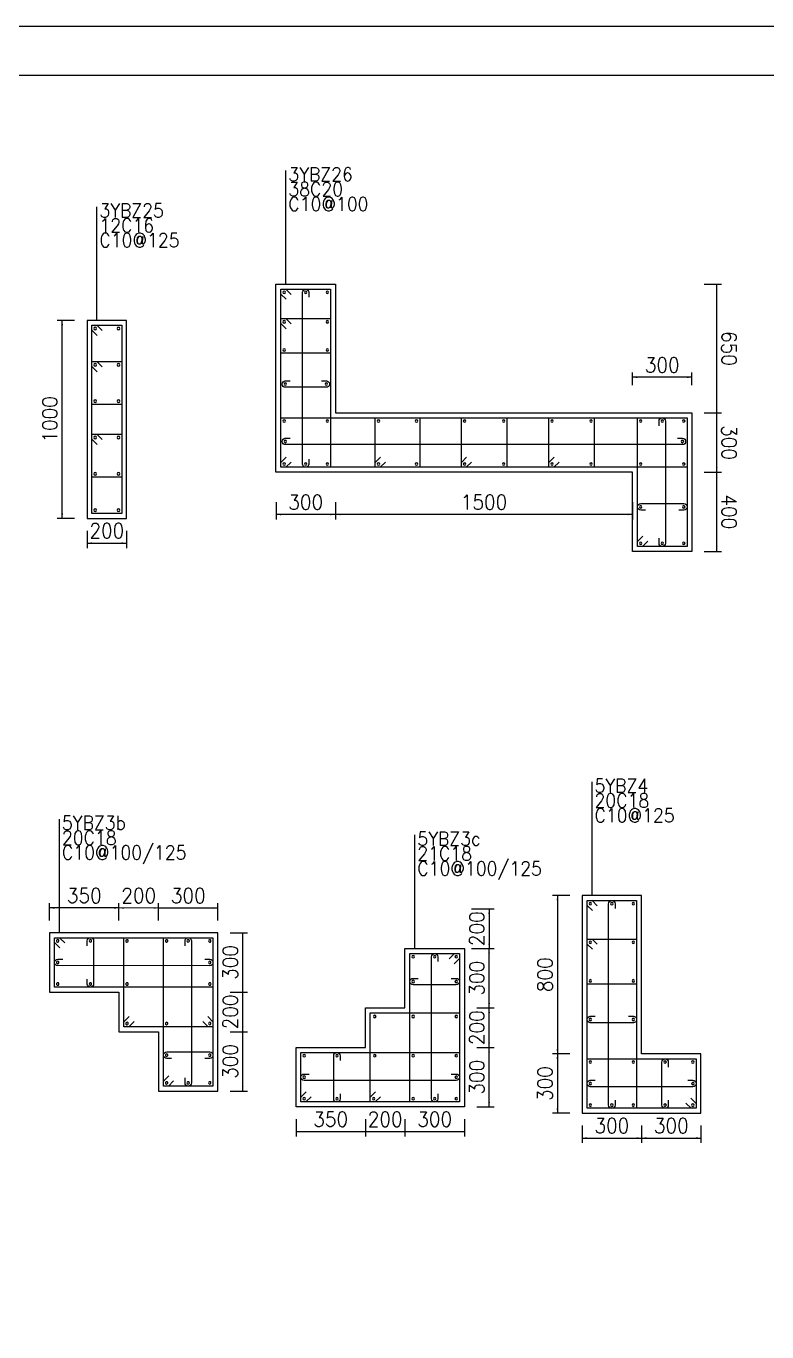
# Model space of a CAD drawing. Extents: x 292423 to 377252, y 106557 to 361882.
# Drawn here: x 331154 to 346112, y 204882 to 231265 of the extents above; entities that cross this region are included whole.
import ezdxf
from ezdxf.enums import TextEntityAlignment as Align

# ---------------------------------------------------------------- set-up
doc = ezdxf.new("R2010")
doc.units = 0
doc.header["$LTSCALE"] = 1000
for name, color, linetype in [('1508', 2, 'Continuous'), ('tk', 7, 'Continuous'), ('Y阴影', 254, 'Continuous')]:
    doc.layers.add(name, color=color, linetype=linetype)
for name, color, linetype, lineweight in [('REIN', 6, 'Continuous', 18), ('Z-柱大样外框', 7, 'ByLayer', 18), ('Z-详图标注', 3, 'Continuous', 18)]:
    doc.layers.add(name, color=color, linetype=linetype, lineweight=lineweight)
doc.styles.get("Standard").update_dxf_attribs({"font": 'standard'})
doc.dimstyles.get("Standard").update_dxf_attribs({"dimtxt": 300, "dimasz": 100, "dimexe": 100, "dimexo": 250, "dimgap": 100, "dimtad": 0, "dimtoh": 1, "dimdec": 0, "dimlfac": 0.25, "dimdsep": 46, "dimcen": 0.09, "dimclrt": 7, "dimadec": 0, "dimazin": 0, "dimtfac": 1, "dimtdec": 4, "dimtofl": 0, "dimtmove": 0, "dimatfit": 3, "dimfxl": 1, "dimtolj": 1, "dimtzin": 0, "dimarcsym": 0})

# ---------------------------------------------------------------- blocks, each defined once
blk = doc.blocks.new('*D639')
at = {"layer": 'Z-详图标注', "color": 0, "linetype": 'ByBlock', "lineweight": -2}
for p, q in [((342132, 213699), (341782, 213699)), ((341882, 213699), (341882, 210499)), ((342132, 210499), (341782, 210499))]:
    blk.add_line(p, q, dxfattribs=at)
for points in [[(341882, 213699), (341899, 213599), (341865, 213599)], [(341882, 210499), (341865, 210599), (341899, 210599)]]:
    blk.add_solid(points, dxfattribs=at)
at = {"layer": 'Z-详图标注', "color": 7, "linetype": 'Continuous', "lineweight": -2, "insert": (341632, 212099), "char_height": 300, "width": 566.67, "attachment_point": 5, "rotation": 90}
blk.add_mtext('800', dxfattribs=at)
blk = doc.blocks.new('*D698')
at = {"layer": 'Z-详图标注', "color": 0, "linetype": 'ByBlock', "lineweight": -2}
for p, q in [((342132, 210499), (341782, 210499)), ((341882, 210499), (341882, 209299)), ((342132, 209299), (341782, 209299))]:
    blk.add_line(p, q, dxfattribs=at)
for points in [[(341882, 210499), (341899, 210399), (341865, 210399)], [(341882, 209299), (341865, 209399), (341899, 209399)]]:
    blk.add_solid(points, dxfattribs=at)
at = {"layer": 'Z-详图标注', "color": 7, "linetype": 'Continuous', "lineweight": -2, "insert": (341632, 209899), "char_height": 300, "width": 566.67, "attachment_point": 5, "rotation": 90}
blk.add_mtext('300', dxfattribs=at)
blk = doc.blocks.new('*D303')
at = {"layer": 'Z-详图标注', "color": 0, "linetype": 'ByBlock', "lineweight": -2}
for p, q in [((342382, 209049), (342382, 208699)), ((343582, 209049), (343582, 208699)), ((342382, 208799), (343582, 208799))]:
    blk.add_line(p, q, dxfattribs=at)
for points in [[(342382, 208799), (342482, 208816), (342482, 208782)], [(343582, 208799), (343482, 208782), (343482, 208816)]]:
    blk.add_solid(points, dxfattribs=at)
at = {"layer": 'Z-详图标注', "color": 7, "linetype": 'Continuous', "lineweight": -2, "insert": (342982, 209049), "char_height": 300, "width": 566.67, "attachment_point": 5}
blk.add_mtext('300', dxfattribs=at)
blk = doc.blocks.new('*D794')
at = {"layer": 'Z-详图标注', "color": 0, "linetype": 'ByBlock', "lineweight": -2}
for p, q in [((343582, 209049), (343582, 208699)), ((344782, 209049), (344782, 208699)), ((343582, 208799), (344782, 208799))]:
    blk.add_line(p, q, dxfattribs=at)
for points in [[(343582, 208799), (343682, 208816), (343682, 208782)], [(344782, 208799), (344682, 208782), (344682, 208816)]]:
    blk.add_solid(points, dxfattribs=at)
at = {"layer": 'Z-详图标注', "color": 7, "linetype": 'Continuous', "lineweight": -2, "insert": (344182, 209049), "char_height": 300, "width": 566.67, "attachment_point": 5}
blk.add_mtext('300', dxfattribs=at)
blk = doc.blocks.new('*D523')
at = {"layer": 'Z-详图标注', "color": 0, "linetype": 'ByBlock', "lineweight": -2}
for p, q in [((335277, 210947), (335627, 210947)), ((335527, 209747), (335527, 210947)), ((335277, 209747), (335627, 209747))]:
    blk.add_line(p, q, dxfattribs=at)
for points in [[(335527, 210947), (335544, 210847), (335511, 210847)], [(335527, 209747), (335511, 209847), (335544, 209847)]]:
    blk.add_solid(points, dxfattribs=at)
at = {"layer": 'Z-详图标注', "color": 7, "linetype": 'Continuous', "lineweight": -2, "insert": (335277, 210347), "char_height": 300, "width": 566.67, "attachment_point": 5, "rotation": 90}
blk.add_mtext('300', dxfattribs=at)
blk = doc.blocks.new('*D141')
at = {"layer": 'Z-详图标注', "color": 0, "linetype": 'ByBlock', "lineweight": -2}
for p, q in [((335277, 211746), (335627, 211746)), ((335527, 210947), (335527, 211746)), ((335277, 210947), (335627, 210947))]:
    blk.add_line(p, q, dxfattribs=at)
for points in [[(335527, 211746), (335544, 211646), (335511, 211646)], [(335527, 210947), (335511, 211047), (335544, 211047)]]:
    blk.add_solid(points, dxfattribs=at)
at = {"layer": 'Z-详图标注', "color": 7, "linetype": 'Continuous', "lineweight": -2, "insert": (335277, 211347), "char_height": 300, "width": 566.67, "attachment_point": 5, "rotation": 90}
blk.add_mtext('200', dxfattribs=at)
blk = doc.blocks.new('*D136')
at = {"layer": 'Z-详图标注', "color": 0, "linetype": 'ByBlock', "lineweight": -2}
for p, q in [((335277, 212946), (335627, 212946)), ((335527, 211746), (335527, 212946)), ((335277, 211746), (335627, 211746))]:
    blk.add_line(p, q, dxfattribs=at)
for points in [[(335527, 212946), (335544, 212846), (335511, 212846)], [(335527, 211746), (335511, 211846), (335544, 211846)]]:
    blk.add_solid(points, dxfattribs=at)
at = {"layer": 'Z-详图标注', "color": 7, "linetype": 'Continuous', "lineweight": -2, "insert": (335277, 212346), "char_height": 300, "width": 566.67, "attachment_point": 5, "rotation": 90}
blk.add_mtext('300', dxfattribs=at)
blk = doc.blocks.new('*D630')
at = {"layer": 'Z-详图标注', "color": 0, "linetype": 'ByBlock', "lineweight": -2}
for p, q in [((333827, 213196), (333828, 213546)), ((335028, 213446), (333828, 213446)), ((335027, 213196), (335028, 213546))]:
    blk.add_line(p, q, dxfattribs=at)
for points in [[(333828, 213446), (333928, 213463), (333928, 213430)], [(335028, 213446), (334928, 213429), (334928, 213463)]]:
    blk.add_solid(points, dxfattribs=at)
at = {"layer": 'Z-详图标注', "color": 7, "linetype": 'Continuous', "lineweight": -2, "insert": (334428, 213696), "char_height": 300, "width": 566.67, "attachment_point": 5, "rotation": 359.9803}
blk.add_mtext('300', dxfattribs=at)
blk = doc.blocks.new('*D238')
at = {"layer": 'Z-详图标注', "color": 0, "linetype": 'ByBlock', "lineweight": -2}
for p, q in [((333027, 213197), (333028, 213547)), ((333828, 213446), (333028, 213447)), ((333827, 213196), (333828, 213546))]:
    blk.add_line(p, q, dxfattribs=at)
for points in [[(333028, 213447), (333128, 213463), (333128, 213430)], [(333828, 213446), (333728, 213430), (333728, 213463)]]:
    blk.add_solid(points, dxfattribs=at)
at = {"layer": 'Z-详图标注', "color": 7, "linetype": 'Continuous', "lineweight": -2, "insert": (333428, 213697), "char_height": 300, "width": 566.67, "attachment_point": 5, "rotation": 359.9803}
blk.add_mtext('200', dxfattribs=at)
blk = doc.blocks.new('*D293')
at = {"layer": 'Z-详图标注', "color": 0, "linetype": 'ByBlock', "lineweight": -2}
for p, q in [((331627, 213197), (331628, 213547)), ((333028, 213447), (331628, 213447)), ((333027, 213197), (333028, 213547))]:
    blk.add_line(p, q, dxfattribs=at)
for points in [[(331628, 213447), (331728, 213464), (331728, 213431)], [(333028, 213447), (332928, 213430), (332928, 213463)]]:
    blk.add_solid(points, dxfattribs=at)
at = {"layer": 'Z-详图标注', "color": 7, "linetype": 'Continuous', "lineweight": -2, "insert": (332328, 213697), "char_height": 300, "width": 566.67, "attachment_point": 5, "rotation": 359.9803}
blk.add_mtext('350', dxfattribs=at)
blk = doc.blocks.new('*D106')
at = {"layer": 'Z-详图标注', "color": 0, "linetype": 'ByBlock', "lineweight": -2}
for p, q in [((336604, 209178), (336604, 208828)), ((338004, 209178), (338004, 208828)), ((336604, 208928), (338004, 208928))]:
    blk.add_line(p, q, dxfattribs=at)
for points in [[(336604, 208928), (336704, 208944), (336704, 208911)], [(338004, 208928), (337904, 208911), (337904, 208944)]]:
    blk.add_solid(points, dxfattribs=at)
at = {"layer": 'Z-详图标注', "color": 7, "linetype": 'Continuous', "lineweight": -2, "insert": (337304, 209178), "char_height": 300, "width": 566.67, "attachment_point": 5}
blk.add_mtext('350', dxfattribs=at)
blk = doc.blocks.new('*D796')
at = {"layer": 'Z-详图标注', "color": 0, "linetype": 'ByBlock', "lineweight": -2}
for p, q in [((338804, 209178), (338804, 208828)), ((340004, 209178), (340004, 208828)), ((338804, 208928), (340004, 208928))]:
    blk.add_line(p, q, dxfattribs=at)
for points in [[(338804, 208928), (338904, 208944), (338904, 208911)], [(340004, 208928), (339904, 208911), (339904, 208944)]]:
    blk.add_solid(points, dxfattribs=at)
at = {"layer": 'Z-详图标注', "color": 7, "linetype": 'Continuous', "lineweight": -2, "insert": (339404, 209178), "char_height": 300, "width": 566.67, "attachment_point": 5}
blk.add_mtext('300', dxfattribs=at)
blk = doc.blocks.new('*D423')
at = {"layer": 'Z-详图标注', "color": 0, "linetype": 'ByBlock', "lineweight": -2}
for p, q in [((340254, 210628), (340604, 210628)), ((340504, 209428), (340504, 210628)), ((340254, 209428), (340604, 209428))]:
    blk.add_line(p, q, dxfattribs=at)
for points in [[(340504, 210628), (340521, 210528), (340487, 210528)], [(340504, 209428), (340487, 209528), (340521, 209528)]]:
    blk.add_solid(points, dxfattribs=at)
at = {"layer": 'Z-详图标注', "color": 7, "linetype": 'Continuous', "lineweight": -2, "insert": (340254, 210028), "char_height": 300, "width": 566.67, "attachment_point": 5, "rotation": 90}
blk.add_mtext('300', dxfattribs=at)
blk = doc.blocks.new('*D22')
at = {"layer": 'Z-详图标注', "color": 0, "linetype": 'ByBlock', "lineweight": -2}
for p, q in [((340254, 211428), (340604, 211428)), ((340504, 210628), (340504, 211428)), ((340254, 210628), (340604, 210628))]:
    blk.add_line(p, q, dxfattribs=at)
for points in [[(340504, 211428), (340521, 211328), (340487, 211328)], [(340504, 210628), (340487, 210728), (340521, 210728)]]:
    blk.add_solid(points, dxfattribs=at)
at = {"layer": 'Z-详图标注', "color": 7, "linetype": 'Continuous', "lineweight": -2, "insert": (340254, 211028), "char_height": 300, "width": 566.67, "attachment_point": 5, "rotation": 90}
blk.add_mtext('200', dxfattribs=at)
blk = doc.blocks.new('*D80')
at = {"layer": 'Z-详图标注', "color": 0, "linetype": 'ByBlock', "lineweight": -2}
for p, q in [((340147, 213428), (340604, 213428)), ((340504, 213428), (340504, 212628)), ((340147, 212628), (340604, 212628))]:
    blk.add_line(p, q, dxfattribs=at)
for points in [[(340504, 213428), (340521, 213328), (340487, 213328)], [(340504, 212628), (340487, 212728), (340521, 212728)]]:
    blk.add_solid(points, dxfattribs=at)
at = {"layer": 'Z-详图标注', "color": 7, "linetype": 'Continuous', "lineweight": -2, "insert": (340254, 213028), "char_height": 300, "width": 566.67, "attachment_point": 5, "rotation": 90}
blk.add_mtext('200', dxfattribs=at)
blk = doc.blocks.new('A1tk')
at = {"layer": 'tk', "color": 5}
blk.add_lwpolyline([(0, 0), (0, 59400), (84100, 59400), (84100, 0)], close=True, dxfattribs=at)
at = {"layer": 'tk'}
blk.add_lwpolyline([(2500, 1000), (83100, 1000), (83100, 58400), (2500, 58400)], close=True, dxfattribs=at)
blk = doc.blocks.new('*D711')
at = {"layer": 'Z-详图标注', "color": 0, "linetype": 'ByBlock', "lineweight": -2}
for p, q in [((332384, 221070), (332384, 220720)), ((333184, 221070), (333184, 220720)), ((332384, 220820), (333184, 220820))]:
    blk.add_line(p, q, dxfattribs=at)
for points in [[(332384, 220820), (332484, 220836), (332484, 220803)], [(333184, 220820), (333084, 220803), (333084, 220836)]]:
    blk.add_solid(points, dxfattribs=at)
at = {"layer": 'Z-详图标注', "color": 7, "linetype": 'Continuous', "lineweight": -2, "insert": (332784, 221070), "char_height": 300, "width": 566.67, "attachment_point": 5}
blk.add_mtext('200', dxfattribs=at)
blk = doc.blocks.new('*D334')
at = {"layer": 'Z-详图标注', "color": 0, "linetype": 'ByBlock', "lineweight": -2}
for p, q in [((332134, 225320), (331784, 225320)), ((331884, 221320), (331884, 225320)), ((332134, 221320), (331784, 221320))]:
    blk.add_line(p, q, dxfattribs=at)
for points in [[(331884, 225320), (331900, 225220), (331867, 225220)], [(331884, 221320), (331867, 221420), (331900, 221420)]]:
    blk.add_solid(points, dxfattribs=at)
at = {"layer": 'Z-详图标注', "color": 7, "linetype": 'Continuous', "lineweight": -2, "insert": (331634, 223320), "char_height": 300, "width": 690, "attachment_point": 5, "rotation": 90}
blk.add_mtext('1000', dxfattribs=at)
blk = doc.blocks.new('*D27')
at = {"layer": 'Z-详图标注', "color": 0, "linetype": 'ByBlock', "lineweight": -2}
for p, q in [((343399, 224009), (343399, 224269)), ((344599, 224009), (344599, 224269)), ((344599, 224169), (343399, 224169))]:
    blk.add_line(p, q, dxfattribs=at)
for points in [[(343399, 224169), (343499, 224186), (343499, 224153)], [(344599, 224169), (344499, 224153), (344499, 224186)]]:
    blk.add_solid(points, dxfattribs=at)
at = {"layer": 'Z-详图标注', "color": 7, "linetype": 'Continuous', "lineweight": -2, "insert": (343999, 224419), "char_height": 300, "width": 566.67, "attachment_point": 5, "rotation": 0.0005}
blk.add_mtext('300', dxfattribs=at)
blk = doc.blocks.new('*D92')
at = {"layer": 'Z-详图标注', "color": 0, "linetype": 'ByBlock', "lineweight": -2}
for p, q in [((337400, 221648), (337400, 221298)), ((343399, 221648), (343399, 221298)), ((343399, 221398), (337400, 221398))]:
    blk.add_line(p, q, dxfattribs=at)
for points in [[(337400, 221398), (337500, 221415), (337500, 221381)], [(343399, 221398), (343299, 221381), (343299, 221415)]]:
    blk.add_solid(points, dxfattribs=at)
at = {"layer": 'Z-详图标注', "color": 7, "linetype": 'Continuous', "lineweight": -2, "insert": (340400, 221648), "char_height": 300, "width": 690, "attachment_point": 5, "rotation": 0.0005}
blk.add_mtext('1500', dxfattribs=at)
blk = doc.blocks.new('*D579')
at = {"layer": 'Z-详图标注', "color": 0, "linetype": 'ByBlock', "lineweight": -2}
for p, q in [((336200, 221648), (336200, 221298)), ((337400, 221648), (337400, 221298)), ((337400, 221398), (336200, 221398))]:
    blk.add_line(p, q, dxfattribs=at)
for points in [[(336200, 221398), (336300, 221415), (336300, 221381)], [(337400, 221398), (337300, 221381), (337300, 221415)]]:
    blk.add_solid(points, dxfattribs=at)
at = {"layer": 'Z-详图标注', "color": 7, "linetype": 'Continuous', "lineweight": -2, "insert": (336800, 221648), "char_height": 300, "width": 566.67, "attachment_point": 5, "rotation": 0.0005}
blk.add_mtext('300', dxfattribs=at)
blk = doc.blocks.new('*D198')
at = {"layer": 'Z-详图标注', "color": 0, "linetype": 'ByBlock', "lineweight": -2}
for p, q in [((344849, 222251), (345199, 222251)), ((345099, 220651), (345099, 222251)), ((344849, 220651), (345199, 220651))]:
    blk.add_line(p, q, dxfattribs=at)
for points in [[(345099, 222251), (345116, 222151), (345083, 222151)], [(345099, 220651), (345083, 220751), (345116, 220751)]]:
    blk.add_solid(points, dxfattribs=at)
at = {"layer": 'Z-详图标注', "color": 7, "linetype": 'Continuous', "lineweight": -2, "insert": (345349, 221451), "char_height": 300, "width": 576.67, "attachment_point": 5, "rotation": 270.0006}
blk.add_mtext('400', dxfattribs=at)
blk = doc.blocks.new('*D678')
at = {"layer": 'Z-详图标注', "color": 0, "linetype": 'ByBlock', "lineweight": -2}
for p, q in [((344849, 223451), (345199, 223451)), ((345099, 222251), (345099, 223451)), ((344849, 222251), (345199, 222251))]:
    blk.add_line(p, q, dxfattribs=at)
for points in [[(345099, 223451), (345116, 223351), (345083, 223351)], [(345099, 222251), (345083, 222351), (345116, 222351)]]:
    blk.add_solid(points, dxfattribs=at)
at = {"layer": 'Z-详图标注', "color": 7, "linetype": 'Continuous', "lineweight": -2, "insert": (345349, 222851), "char_height": 300, "width": 566.67, "attachment_point": 5, "rotation": 270.0006}
blk.add_mtext('300', dxfattribs=at)
blk = doc.blocks.new('*D733')
at = {"layer": 'Z-详图标注', "color": 0, "linetype": 'ByBlock', "lineweight": -2}
for p, q in [((344849, 226051), (345199, 226051)), ((345099, 223451), (345099, 226051)), ((344849, 223451), (345199, 223451))]:
    blk.add_line(p, q, dxfattribs=at)
for points in [[(345099, 226051), (345116, 225951), (345083, 225951)], [(345099, 223451), (345083, 223551), (345116, 223551)]]:
    blk.add_solid(points, dxfattribs=at)
at = {"layer": 'Z-详图标注', "color": 7, "linetype": 'Continuous', "lineweight": -2, "insert": (345349, 224751), "char_height": 300, "width": 556.67, "attachment_point": 5, "rotation": 270.0006}
blk.add_mtext('650', dxfattribs=at)
blk = doc.blocks.new('*D712')
at = {"layer": 'Z-详图标注', "color": 0, "linetype": 'ByBlock', "lineweight": -2}
for p, q in [((338004, 209178), (338004, 208828)), ((338804, 209178), (338804, 208828)), ((338004, 208928), (338804, 208928))]:
    blk.add_line(p, q, dxfattribs=at)
for points in [[(338004, 208928), (338104, 208944), (338104, 208911)], [(338804, 208928), (338704, 208911), (338704, 208944)]]:
    blk.add_solid(points, dxfattribs=at)
at = {"layer": 'Z-详图标注', "color": 7, "linetype": 'Continuous', "lineweight": -2, "insert": (338404, 209178), "char_height": 300, "width": 566.67, "attachment_point": 5}
blk.add_mtext('200', dxfattribs=at)
blk = doc.blocks.new('*D323')
at = {"layer": 'Z-详图标注', "color": 0, "linetype": 'ByBlock', "lineweight": -2}
for p, q in [((340254, 212628), (340604, 212628)), ((340504, 211428), (340504, 212628)), ((340254, 211428), (340604, 211428))]:
    blk.add_line(p, q, dxfattribs=at)
for points in [[(340504, 212628), (340521, 212528), (340487, 212528)], [(340504, 211428), (340487, 211528), (340521, 211528)]]:
    blk.add_solid(points, dxfattribs=at)
at = {"layer": 'Z-详图标注', "color": 7, "linetype": 'Continuous', "lineweight": -2, "insert": (340254, 212028), "char_height": 300, "width": 566.67, "attachment_point": 5, "rotation": 90}
blk.add_mtext('300', dxfattribs=at)

msp = doc.modelspace()

# ---------------------------------------------------------------- linework, layer by layer
at = {"layer": 'REIN', "color": 6}
for points in [[(336405.7, 225745.3), (336299.6, 225851.4), (336299.6, 225951.4), (337299.6, 225951.4), (337299.6, 222351.4), (336299.6, 222351.4), (336299.6, 225951.4), (336399.6, 225951.4), (336505.7, 225845.3)], [(336405.7, 225149.5), (336299.6, 225255.6), (336299.6, 225355.6), (337299.6, 225355.6), (337299.6, 224657.4), (336299.6, 224657.4), (336299.6, 225355.6), (336399.6, 225355.6), (336505.7, 225249.5)], [(332589.8, 225013.7), (332483.8, 225119.8), (332483.8, 225219.8), (333083.8, 225219.8), (333083.8, 221419.8), (332483.8, 221419.8), (332483.8, 225219.8), (332583.8, 225219.8), (332689.8, 225113.7)], [(332589.8, 224279.7), (332483.8, 224385.8), (332483.8, 224485.8), (333083.8, 224485.8), (333083.8, 223621.8), (332483.8, 223621.8), (332483.8, 224485.8), (332583.8, 224485.8), (332689.8, 224379.7)], [(336505.7, 222457.4), (336399.6, 222351.4), (336299.6, 222351.4), (336299.6, 223351.5), (344499.4, 223351.5), (344499.4, 222351.4), (336299.6, 222351.4), (336299.6, 222451.4), (336405.7, 222557.4)], [(338410.8, 222457.4), (338304.7, 222351.4), (338204.7, 222351.4), (338204.7, 223351.5), (339101.2, 223351.5), (339101.2, 222351.4), (338204.7, 222351.4), (338204.7, 222451.4), (338310.8, 222557.4)], [(340148.4, 222457.4), (340042.4, 222351.4), (339942.4, 222351.4), (339942.4, 223351.5), (340861.9, 223351.5), (340862, 222351.4), (339942.4, 222351.4), (339942.4, 222451.4), (340048.4, 222557.4)], [(341915.1, 222457.4), (341809.1, 222351.4), (341709.1, 222351.4), (341709, 223351.5), (342626, 223351.5), (342626, 222351.4), (341709.1, 222351.4), (341709.1, 222451.4), (341815.1, 222557.4)], [(343705.5, 220857.4), (343599.4, 220751.4), (343499.4, 220751.4), (343499.4, 223351.5), (344499.4, 223351.5), (344499.4, 220751.4), (343499.4, 220751.4), (343499.4, 220851.4), (343605.5, 220957.4)], [(332589.8, 222811.7), (332483.8, 222917.8), (332483.8, 223017.8), (333083.8, 223017.8), (333083.8, 222153.8), (332483.8, 222153.8), (332483.8, 223017.8), (332583.8, 223017.8), (332689.8, 222911.7)], [(342588, 213393), (342482, 213499), (342482, 213599), (343482, 213599), (343482, 209399), (342482, 209399), (342482, 213599), (342582, 213599), (342688, 213493)], [(331833.4, 212641.1), (331727.4, 212747.2), (331727.4, 212847.2), (334927.4, 212846.1), (334927.4, 211846.1), (331727.4, 211846.1), (331727.4, 212847.2), (331827.4, 212847.2), (331933.4, 212741.1)], [(333333.4, 211152.8), (333227.4, 211046.8), (333127.4, 211046.8), (333127.4, 212846.8), (334927.4, 212846.8), (334927.4, 211046.8), (333127.4, 211046.8), (333127.4, 211146.8), (333233.4, 211252.8)], [(334821.3, 211253.3), (334927.4, 211147.2), (334927.4, 211047.2), (333127.4, 211047.2), (333127.4, 212846.7), (334927.4, 212846.1), (334927.4, 211047.2), (334827.4, 211047.2), (334721.3, 211153.3)], [(334133.4, 209953.3), (334027.4, 209847.2), (333927.4, 209847.2), (333927.4, 212846.5), (334927.4, 212846.1), (334927.4, 209847.2), (333927.4, 209847.2), (333927.4, 209947.2), (334033.4, 210053.3)], [(342588, 212613), (342482, 212719), (342482, 212819), (343482, 212819), (343482, 211909), (342482, 211909), (342482, 212819), (342582, 212819), (342688, 212713)], [(339698, 212421.5), (339804, 212527.6), (339904, 212527.6), (339904, 209527.6), (338904, 209527.6), (338904, 212527.6), (339904, 212527.6), (339904, 212427.6), (339798, 212321.5)], [(338310.1, 209633.7), (338204, 209527.6), (338104, 209527.6), (338104, 211327.6), (339904, 211327.6), (339904, 209527.6), (338104, 209527.6), (338104, 209627.6), (338210.1, 209733.7)], [(336910.1, 209633.7), (336804, 209527.6), (336704, 209527.6), (336704, 210527.6), (339904, 210527.6), (339904, 209527.6), (336704, 209527.6), (336704, 209627.6), (336810.1, 209733.7)], [(344575.9, 209605.1), (344682, 209499), (344682, 209399), (342482, 209399), (342482, 210399), (344682, 210399), (344682, 209399), (344582, 209399), (344475.9, 209505.1)]]:
    msp.add_lwpolyline(points, dxfattribs=at)
for points in [[(336339.6, 225886.4, 1), (336389.6, 225886.4, 1)], [(336774.6, 225886.4, 1), (336824.6, 225886.4, 1)], [(337209.6, 225886.4, 1), (337259.6, 225886.4, 1)], [(336339.6, 225290.6, 1), (336389.6, 225290.6, 1)], [(337209.6, 225290.6, 1), (337259.6, 225290.6, 1)], [(332523.8, 225154.8, 1), (332573.8, 225154.8, 1)], [(332993.8, 225154.8, 1), (333043.8, 225154.8, 1)], [(336339.6, 224722.4, 1), (336389.6, 224722.4, 1)], [(337209.6, 224722.4, 1), (337259.6, 224722.4, 1)], [(332523.8, 224420.8, 1), (332573.8, 224420.8, 1)], [(332993.8, 224420.8, 1), (333043.8, 224420.8, 1)], [(336387.8, 224007.4, 1), (336387.8, 224057.4, 1)], [(337217.3, 224007.4, 1), (337217.3, 224057.4, 1)], [(332523.8, 223686.8, 1), (332573.8, 223686.8, 1)], [(332993.8, 223686.8, 1), (333043.8, 223686.8, 1)], [(336339.6, 223286.5, 1), (336389.6, 223286.5, 1)], [(337209.6, 223286.5, 1), (337259.6, 223286.5, 1)], [(338244.7, 223286.5, 1), (338294.7, 223286.5, 1)], [(339011.2, 223286.5, 1), (339061.2, 223286.5, 1)], [(339982.4, 223286.5, 1), (340032.4, 223286.5, 1)], [(340771.9, 223286.5, 1), (340821.9, 223286.5, 1)], [(341749, 223286.5, 1), (341799, 223286.5, 1)], [(342536, 223286.5, 1), (342586, 223286.5, 1)], [(343539.4, 223286.5, 1), (343589.4, 223286.5, 1)], [(343974.4, 223286.5, 1), (344024.4, 223286.5, 1)], [(344409.4, 223286.5, 1), (344459.4, 223286.5, 1)], [(332523.8, 222952.8, 1), (332573.8, 222952.8, 1)], [(332993.8, 222952.8, 1), (333043.8, 222952.8, 1)], [(336387.8, 222848.6, 1), (336387.8, 222898.6, 1)], [(344407.3, 222848.7, 1), (344407.3, 222898.7, 1)], [(336339.6, 222416.4, 1), (336389.6, 222416.4, 1)], [(336774.6, 222416.4, 1), (336824.6, 222416.4, 1)], [(337209.6, 222416.4, 1), (337259.6, 222416.4, 1)], [(338244.7, 222416.4, 1), (338294.7, 222416.4, 1)], [(339011.2, 222416.4, 1), (339061.2, 222416.4, 1)], [(339982.4, 222416.4, 1), (340032.4, 222416.4, 1)], [(340771.9, 222416.4, 1), (340821.9, 222416.4, 1)], [(341749.1, 222416.4, 1), (341799.1, 222416.4, 1)], [(342536, 222416.4, 1), (342586, 222416.4, 1)], [(343539.4, 222416.4, 1), (343589.4, 222416.4, 1)], [(344409.4, 222416.4, 1), (344459.4, 222416.4, 1)], [(332523.8, 222218.8, 1), (332573.8, 222218.8, 1)], [(332993.8, 222218.8, 1), (333043.8, 222218.8, 1)], [(332523.8, 221484.8, 1), (332573.8, 221484.8, 1)], [(332993.8, 221484.8, 1), (333043.8, 221484.8, 1)], [(343539.4, 221551.4, 1), (343589.4, 221551.4, 1)], [(344409.4, 221551.4, 1), (344459.4, 221551.4, 1)], [(343539.4, 220816.4, 1), (343589.4, 220816.4, 1)], [(343974.4, 220816.4, 1), (344024.4, 220816.4, 1)], [(344409.4, 220816.4, 1), (344459.4, 220816.4, 1)], [(342547, 213509, 1), (342547, 213559, 1)], [(343007, 213534, 1), (342957, 213534, 1)], [(343417, 213509, 1), (343417, 213559, 1)], [(331770.8, 212769.5, 1), (331813.9, 212794.9, 1)], [(332430.8, 212769.3, 1), (332473.9, 212794.6, 1)], [(333170.8, 212769, 1), (333213.9, 212794.4, 1)], [(333970.8, 212768.8, 1), (334013.9, 212794.1, 1)], [(334405.8, 212768.6, 1), (334448.9, 212794, 1)], [(334840.8, 212768.5, 1), (334883.9, 212793.8, 1)], [(342547, 212729, 1), (342547, 212779, 1)], [(343417, 212729, 1), (343417, 212779, 1)], [(338994, 212462.6, 1), (338944, 212462.6, 1)], [(339429, 212462.6, 1), (339379, 212462.6, 1)], [(339864, 212462.6, 1), (339814, 212462.6, 1)], [(331770.8, 212334, 1), (331813.9, 212359.3, 1)], [(334840.8, 212333.4, 1), (334883.9, 212358.8, 1)], [(331770.8, 211898.4, 1), (331813.9, 211923.7, 1)], [(332430.8, 211898.4, 1), (332473.9, 211923.7, 1)], [(333170.8, 211898.4, 1), (333213.9, 211923.7, 1)], [(334840.8, 211898.4, 1), (334883.9, 211923.7, 1)], [(338969, 211935.5, 1), (338969, 211985.5, 1)], [(339839, 211935.5, 1), (339839, 211985.5, 1)], [(342547, 211949, 1), (342547, 211999, 1)], [(343417, 211949, 1), (343417, 211999, 1)], [(333170.8, 211099.6, 1), (333213.9, 211124.9, 1)], [(333970.8, 211099.6, 1), (334013.9, 211124.9, 1)], [(334840.8, 211099.6, 1), (334883.9, 211124.9, 1)], [(338194.4, 211228.7, 1), (338194.4, 211278.7, 1)], [(338969, 211228.7, 1), (338969, 211278.7, 1)], [(339839, 211228.7, 1), (339839, 211278.7, 1)], [(342547, 211169, 1), (342547, 211219, 1)], [(343417, 211169, 1), (343417, 211219, 1)], [(333970.8, 210459.6, 1), (334013.9, 210484.9, 1)], [(334840.8, 210459.6, 1), (334883.9, 210484.9, 1)], [(336794, 210462.6, 1), (336744, 210462.6, 1)], [(337454.8, 210462.6, 1), (337404.8, 210462.6, 1)], [(338219.4, 210462.6, 1), (338169.4, 210462.6, 1)], [(338994, 210462.6, 1), (338944, 210462.6, 1)], [(339864, 210462.6, 1), (339814, 210462.6, 1)], [(342547, 210309, 1), (342547, 210359, 1)], [(343417, 210309, 1), (343417, 210359, 1)], [(344057, 210309, 1), (344057, 210359, 1)], [(344617, 210309, 1), (344617, 210359, 1)], [(336794, 210027.6, 1), (336744, 210027.6, 1)], [(339864, 210027.6, 1), (339814, 210027.6, 1)], [(333970.8, 209899.6, 1), (334013.9, 209924.9, 1)], [(334405.8, 209899.6, 1), (334448.9, 209924.9, 1)], [(334840.8, 209899.6, 1), (334883.9, 209924.9, 1)], [(342547, 209924.7, 1), (342547, 209874.7, 1)], [(344618.1, 209924.7, 1), (344618.1, 209874.7, 1)], [(336794, 209592.6, 1), (336744, 209592.6, 1)], [(337454.8, 209592.6, 1), (337404.8, 209592.6, 1)], [(338198.5, 209592.6, 1), (338148.5, 209592.6, 1)], [(338994, 209592.6, 1), (338944, 209592.6, 1)], [(339429, 209592.6, 1), (339379, 209592.6, 1)], [(339864, 209592.6, 1), (339814, 209592.6, 1)], [(342547, 209439, 1), (342547, 209489, 1)], [(343007, 209462.9, 1), (342957, 209462.9, 1)], [(343417, 209439, 1), (343417, 209489, 1)], [(344057, 209439, 1), (344057, 209489, 1)], [(344617, 209439, 1), (344617, 209489, 1)]]:
    msp.add_lwpolyline(points, format="xyb", close=True, dxfattribs=at)
for points in [[(336864.6, 222516.4), (336864.6, 222416.4, -1), (336734.6, 222416.4), (336734.6, 225886.4, -1), (336864.6, 225886.4), (336864.6, 225786.4)], [(337117.3, 224097.4), (337217.3, 224097.4, -1), (337217.3, 223967.4), (336387.8, 223967.4, -1), (336387.8, 224097.4), (336487.8, 224097.4)], [(343934.4, 223186.5), (343934.4, 223286.5, -1), (344064.4, 223286.5), (344064.4, 220816.4, -1), (343934.4, 220816.4), (343934.4, 220916.4)], [(344307.3, 222938.7), (344407.3, 222938.7, -1), (344407.3, 222808.7), (336387.8, 222808.6, -1), (336387.8, 222938.6), (336487.8, 222938.6)], [(343664.4, 221486.4), (343564.4, 221486.4, -1), (343564.4, 221616.4), (344434.4, 221616.4, -1), (344434.4, 221486.4), (344334.4, 221486.4)], [(343047, 209562.9), (343047, 209462.9, -1), (342917, 209462.9), (342917, 213534, -1), (343047, 213534), (343047, 213434)], [(332387.4, 212682), (332387.4, 212782, -1), (332517.4, 212782), (332517.4, 211911.1, -1), (332387.4, 211911.1), (332387.4, 212011.1)], [(334362.4, 212681.3), (334362.4, 212781.3, -1), (334492.4, 212781.3), (334492.4, 209912.2, -1), (334362.4, 209912.2), (334362.4, 210012.2)], [(334762.4, 212411.1), (334862.4, 212411.1, -1), (334862.4, 212281.1), (331792.4, 212281.6, -1), (331792.4, 212411.6), (331892.4, 212411.6)], [(339469, 209692.6), (339469, 209592.6, -1), (339339, 209592.6), (339339, 212462.6, -1), (339469, 212462.6), (339469, 212362.6)], [(339739, 212025.5), (339839, 212025.5, -1), (339839, 211895.5), (338969, 211895.5, -1), (338969, 212025.5), (339069, 212025.5)], [(343317, 211259), (343417, 211259, -1), (343417, 211129), (342547, 211129, -1), (342547, 211259), (342647, 211259)], [(334092.4, 210407.2), (333992.4, 210407.2, -1), (333992.4, 210537.2), (334862.4, 210537.2, -1), (334862.4, 210407.2), (334762.4, 210407.2)], [(337495.1, 209692.6), (337495.1, 209592.6, -1), (337365.1, 209592.6), (337365.1, 210462.6, -1), (337495.1, 210462.6), (337495.1, 210362.6)], [(344122, 209564), (344122, 209464, -1), (343992, 209464), (343992, 210334, -1), (344122, 210334), (344122, 210234)], [(339739, 210092.6), (339839, 210092.6, -1), (339839, 209962.6), (336769, 209962.6, -1), (336769, 210092.6), (336869, 210092.6)], [(344518.1, 209964.7), (344618.1, 209964.7, -1), (344618.1, 209834.7), (342547, 209834.7, -1), (342547, 209964.7), (342647, 209964.7)]]:
    msp.add_lwpolyline(points, format="xyb", dxfattribs=at)
at = {"layer": 'Y阴影'}
for p, q in [((336399.6, 226046.4), (336399.6, 228346.4)), ((332583.8, 225314.8), (332583.8, 227614.8)), ((342582, 213694), (342582, 215994)), ((331827.4, 212942.2), (331827.4, 215242.2)), ((339004, 212622.6), (339004, 214922.6))]:
    msp.add_line(p, q, dxfattribs=at)
at = {"layer": 'Z-柱大样外框'}
for points in [[(344599.4, 220651.4), (343399.4, 220651.4), (343399.4, 222251.4), (336199.6, 222251.4), (336199.6, 226051.4), (337399.6, 226051.4), (337399.6, 223451.5), (344599.4, 223451.5)], [(332383.8, 225319.8), (332383.8, 221319.8), (333183.8, 221319.8), (333183.8, 225319.8), (332383.8, 225319.8)], [(342382, 209299), (344782, 209299), (344782, 210499), (343582, 210499), (343582, 213699), (342382, 213699), (342382, 209299)], [(331627.4, 212946.1), (331627.4, 211746.1), (333027.4, 211746.1), (333027.4, 210947.2), (333827.4, 210947.2), (333827.4, 209747.2), (335027.4, 209747.2), (335027.4, 212946.1), (331627.4, 212947.2)], [(336604, 210627.6), (338004, 210627.6), (338004, 211427.6), (338804, 211427.6), (338804, 212627.6), (340004, 212627.6), (340004, 209427.6), (336604, 209427.6)]]:
    msp.add_lwpolyline(points, close=True, dxfattribs=at)

# ---------------------------------------------------------------- block references
at = {"layer": '1508'}
msp.add_blockref('A1tk', (292422.6, 171865.4), dxfattribs=at)

# ---------------------------------------------------------------- texts
at = {"layer": 'Y阴影'}
for s, p in [('3YBZ26', (336449.6, 228046.4)), ('38C20', (336449.6, 227746.4)), ('C10@100', (336449.6, 227446.4)), ('3YBZ25', (332633.8, 227314.8)), ('12C16', (332633.8, 227014.8)), ('C10@125', (332633.8, 226714.8)), ('5YBZ4', (342632, 215694)), ('20C18', (342632, 215394)), ('5YBZ3b', (331877.4, 214942.2)), ('C10@125', (342632, 215094)), ('20C18', (331877.4, 214642.2)), ('5YBZ3c', (339054, 214622.6)), ('C10@100/125', (331877.4, 214342.2)), ('21C18', (339054, 214322.6)), ('C10@100/125', (339054, 214022.6))]:
    msp.add_text(s, height=280, dxfattribs=at).set_placement(p, align=Align.BOTTOM_LEFT)

# ---------------------------------------------------------------- dimensions: what is measured, and where the dimension line sits
at = {"layer": 'Z-详图标注'}
for base, p1, p2, angle, picture, middle in [((345099.4, 226051.4), (344599.4, 223451.5), (344599.4, 226051.4), 90.00056, '*D733', (345349.4, 224751.5)), ((331883.8, 225319.8), (332383.8, 221319.8), (332383.8, 225319.8), 90, '*D334', (331633.8, 223319.8)), ((343399.4, 224169.4), (344599.4, 223758.8), (343399.4, 223758.8), 180.0005, '*D27', (343999.4, 224419.4)), ((345099.4, 223451.5), (344599.4, 222251.4), (344599.4, 223451.5), 90.00056, '*D678', (345349.4, 222851.4)), ((345099.4, 222251.4), (344599.4, 220651.4), (344599.4, 222251.4), 90.00056, '*D198', (345349.4, 221451.4)), ((336199.6, 221397.9), (337399.6, 221897.9), (336199.6, 221897.9), 180.0005, '*D579', (336799.6, 221647.9)), ((337399.7, 221397.9), (343399.4, 221897.9), (337399.6, 221897.9), 180.0005, '*D92', (340399.5, 221647.9)), ((331627.5, 213447.2), (333027.4, 212946.8), (331627.4, 212947.2), 179.98032, '*D293', (332327.6, 213697)), ((333027.5, 213446.8), (333827.4, 212946.5), (333027.4, 212946.8), 179.98032, '*D238', (333427.6, 213696.6)), ((333827.5, 213446.5), (335027.4, 212946.1), (333827.4, 212946.5), 179.98032, '*D630', (334427.6, 213696.3)), ((341882, 210499), (342382, 213699), (342382, 210499), 270, '*D639', (341632, 212099)), ((340504, 212627.6), (339896.9, 213427.6), (339896.9, 212627.6), 90, '*D80', (340254, 213027.6)), ((335527.4, 212946.1), (335027.4, 211746.1), (335027.4, 212946.1), 90, '*D136', (335277.4, 212346.1)), ((340504, 212627.6), (340004, 211427.6), (340004, 212627.6), 90, '*D323', (340254, 212027.6)), ((335527.4, 211746.1), (335027.4, 210947.2), (335027.4, 211746.1), 90, '*D141', (335277.4, 211346.7)), ((340504, 211427.6), (340004, 210627.6), (340004, 211427.6), 90, '*D22', (340254, 211027.6)), ((335527.4, 210947.2), (335027.4, 209747.2), (335027.4, 210947.2), 90, '*D523', (335277.4, 210347.2)), ((340504, 210627.6), (340004, 209427.6), (340004, 210627.6), 90, '*D423', (340254, 210027.6)), ((341882, 209299), (342382, 210499), (342382, 209299), 270, '*D698', (341632, 209899))]:
    dim = msp.add_linear_dim(base=base, p1=p1, p2=p2, angle=angle, dimstyle='Standard', dxfattribs=at)
    dim.commit()
    dim.dimension.update_dxf_attribs({"geometry": picture, "text_midpoint": middle})
for base, p1, p2, picture, middle in [((333183.8, 220819.8), (332383.8, 221319.8), (333183.8, 221319.8), '*D711', (332783.8, 221069.8)), ((338004, 208927.6), (336604, 209427.6), (338004, 209427.6), '*D106', (337304, 209177.6)), ((338804, 208927.6), (338004, 209427.6), (338804, 209427.6), '*D712', (338404, 209177.6)), ((340004, 208927.6), (338804, 209427.6), (340004, 209427.6), '*D796', (339404, 209177.6)), ((343582, 208799), (342382, 209299), (343582, 209299), '*D303', (342982, 209049)), ((344782, 208799), (343582, 209299), (344782, 209299), '*D794', (344182, 209049))]:
    dim = msp.add_linear_dim(base=base, p1=p1, p2=p2, dimstyle='Standard', dxfattribs=at)
    dim.commit()
    dim.dimension.update_dxf_attribs({"geometry": picture, "text_midpoint": middle})

doc.saveas('drawing.dxf')
